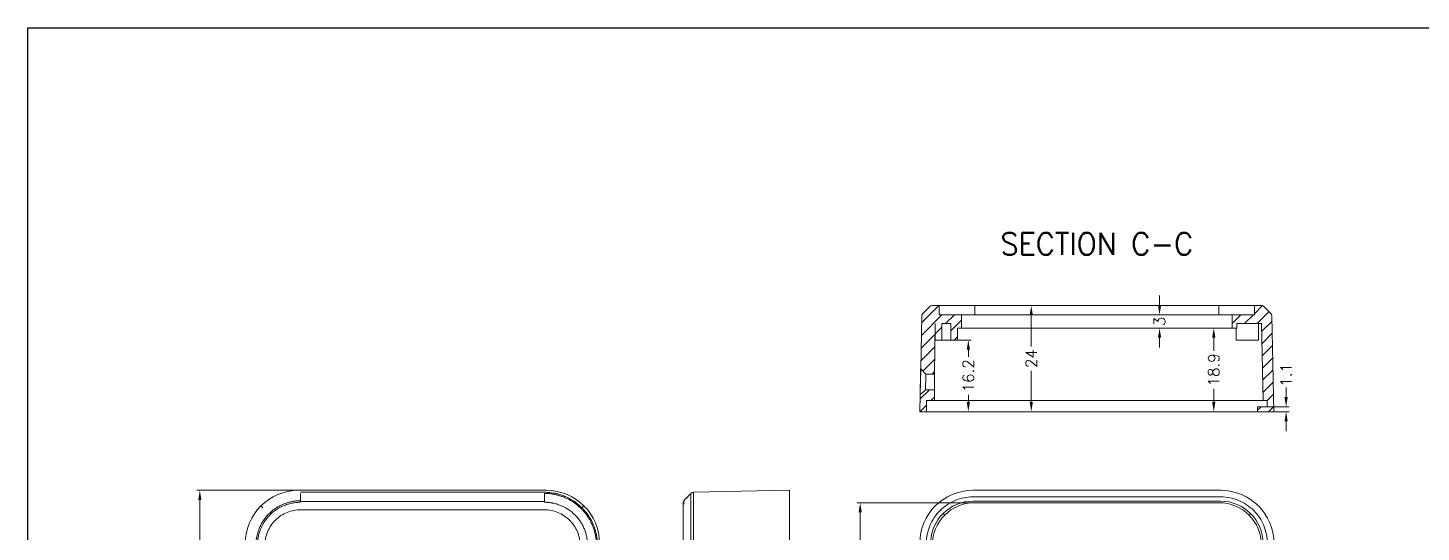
# Model space of a CAD drawing. Header units: millimetres. Extents: x -3370 to -2741, y -99 to 241.
# Drawn here: x -3370.4 to -3055.7, y 126.6 to 240.6 of the extents above; entities that cross this region are included whole.
import ezdxf

# ---------------------------------------------------------------- set-up
doc = ezdxf.new("R2010")
doc.units = ezdxf.units.MM
doc.layers.get('0').update_dxf_attribs({"linetype": 'CONTINUOUS'})
doc.layers.get('Defpoints').update_dxf_attribs({"linetype": 'CONTINUOUS'})
doc.layers.add('5', color=7, linetype='CONTINUOUS', true_color=0xffffff)
doc.styles.add('DEFAULT', font='simplex.shx')
doc.styles.add('ROMANC', font='romanc.shx', dxfattribs={"bigfont": 'gbcbig.shx'})
doc.dimstyles.new('YanXiu', dxfattribs={"dimtxt": 2.5, "dimasz": 2.2, "dimexe": 0.66, "dimexo": 0.66, "dimgap": 0.66, "dimtad": 0, "dimdsep": 46, "dimtxsty": 'ROMANC', "dimcen": 0, "dimclrd": 256, "dimclre": 131, "dimclrt": 42, "dimazin": 2, "dimtfac": 1, "dimtofl": 0, "dimtmove": 0, "dimatfit": 3, "dimfxl": 0, "dimlwd": 5, "dimlwe": 5, "dimarcsym": 0})

# ---------------------------------------------------------------- blocks, each defined once
blk = doc.blocks.new('*D6')
at = {"color": 131, "lineweight": 5}
for p, q in [((-4503.87, 107.24), (-4527.4, 107.24)), ((-4503.98, -22.76), (-4527.4, -22.76))]:
    blk.add_line(p, q, dxfattribs=at)
at = {"lineweight": 5}
for p, q in [((-4526.74, 105.04), (-4526.74, 45.94)), ((-4526.74, -20.56), (-4526.74, 38.55))]:
    blk.add_line(p, q, dxfattribs=at)
for points in [[(-4527.1, 105.04), (-4526.37, 105.04), (-4526.74, 107.24)], [(-4527.1, -20.56), (-4526.37, -20.56), (-4526.74, -22.76)]]:
    blk.add_solid(points)
at = {"layer": 'Defpoints', "color": 0}
for p in [(-4526.74, 107.24), (-4503.21, 107.24), (-4503.32, -22.76)]:
    blk.add_point(p, dxfattribs=at)
at = {"color": 42, "insert": (-4526.74, 42.24), "char_height": 2.5, "attachment_point": 5, "rotation": 90, "style": 'ROMANC'}
blk.add_mtext('130', dxfattribs=at)
blk = doc.blocks.new('*D13')
at = {"lineweight": 5}
for p, q in [((-4281.36, 128.31), (-4281.36, 130.51)), ((-4281.36, 122.81), (-4281.36, 120.61))]:
    blk.add_line(p, q, dxfattribs=at)
at = {"color": 131, "lineweight": 5}
for p, q in [((-4285.72, 126.11), (-4280.7, 126.11)), ((-4285.72, 125.01), (-4280.7, 125.01))]:
    blk.add_line(p, q, dxfattribs=at)
for points in [[(-4281.73, 128.31), (-4281, 128.31), (-4281.36, 126.11)], [(-4281.73, 122.81), (-4281, 122.81), (-4281.36, 125.01)]]:
    blk.add_solid(points)
at = {"layer": 'Defpoints', "color": 0}
for p in [(-4286.38, 126.11), (-4281.36, 126.11), (-4286.38, 125.01)]:
    blk.add_point(p, dxfattribs=at)
at = {"color": 42, "insert": (-4281.36, 133.31), "char_height": 2.5, "attachment_point": 5, "rotation": 90, "style": 'ROMANC'}
blk.add_mtext('1.1', dxfattribs=at)
blk = doc.blocks.new('*D14')
at = {"color": 131, "lineweight": 5}
for p, q in [((-4294.17, 143.91), (-4298.36, 143.91)), ((-4294.29, 125.01), (-4298.36, 125.01))]:
    blk.add_line(p, q, dxfattribs=at)
at = {"lineweight": 5}
for p, q in [((-4297.7, 141.71), (-4297.7, 138.75)), ((-4297.7, 127.21), (-4297.7, 130.17))]:
    blk.add_line(p, q, dxfattribs=at)
for points in [[(-4298.06, 141.71), (-4297.33, 141.71), (-4297.7, 143.91)], [(-4298.06, 127.21), (-4297.33, 127.21), (-4297.7, 125.01)]]:
    blk.add_solid(points)
at = {"layer": 'Defpoints', "color": 0}
for p in [(-4297.7, 143.91), (-4293.51, 143.91), (-4293.63, 125.01)]:
    blk.add_point(p, dxfattribs=at)
at = {"color": 42, "insert": (-4297.7, 134.46), "char_height": 2.5, "attachment_point": 5, "rotation": 90, "style": 'ROMANC'}
blk.add_mtext('18.9', dxfattribs=at)
blk = doc.blocks.new('*D15')
at = {"lineweight": 5}
for p, q in [((-4309.95, 149.11), (-4309.95, 151.31)), ((-4309.95, 141.71), (-4309.95, 139.51))]:
    blk.add_line(p, q, dxfattribs=at)
at = {"color": 131, "lineweight": 5}
for p, q in [((-4303.56, 146.91), (-4310.61, 146.91)), ((-4302.94, 143.91), (-4310.61, 143.91))]:
    blk.add_line(p, q, dxfattribs=at)
for points in [[(-4310.31, 149.11), (-4309.58, 149.11), (-4309.95, 146.91)], [(-4310.31, 141.71), (-4309.58, 141.71), (-4309.95, 143.91)]]:
    blk.add_solid(points)
at = {"layer": 'Defpoints', "color": 0}
for p in [(-4309.95, 146.91), (-4302.9, 146.91), (-4302.28, 143.91)]:
    blk.add_point(p, dxfattribs=at)
at = {"color": 42, "insert": (-4309.95, 145.41), "char_height": 2.5, "attachment_point": 5, "rotation": 90, "style": 'ROMANC'}
blk.add_mtext('3', dxfattribs=at)
blk = doc.blocks.new('*D16')
at = {"color": 131, "lineweight": 5}
for p, q in [((-4336.45, 149.01), (-4339.58, 149.01)), ((-4334.19, 125.01), (-4339.58, 125.01))]:
    blk.add_line(p, q, dxfattribs=at)
at = {"lineweight": 5}
for p, q in [((-4338.92, 146.81), (-4338.92, 139.75)), ((-4338.92, 127.21), (-4338.92, 134.27))]:
    blk.add_line(p, q, dxfattribs=at)
for points in [[(-4339.29, 146.81), (-4338.56, 146.81), (-4338.92, 149.01)], [(-4339.29, 127.21), (-4338.56, 127.21), (-4338.92, 125.01)]]:
    blk.add_solid(points)
at = {"layer": 'Defpoints', "color": 0}
for p in [(-4338.92, 149.01), (-4335.79, 149.01), (-4333.53, 125.01)]:
    blk.add_point(p, dxfattribs=at)
at = {"color": 42, "insert": (-4338.92, 137.01), "char_height": 2.5, "attachment_point": 5, "rotation": 90, "style": 'ROMANC'}
blk.add_mtext('24', dxfattribs=at)
blk = doc.blocks.new('*D4')
at = {"color": 131, "lineweight": 5}
for p, q in [((-4357.45, 141.21), (-4352.48, 141.21)), ((-4356.6, 125.01), (-4352.48, 125.01))]:
    blk.add_line(p, q, dxfattribs=at)
at = {"lineweight": 5}
for p, q in [((-4353.14, 139.01), (-4353.14, 137.4)), ((-4353.14, 127.21), (-4353.14, 128.82))]:
    blk.add_line(p, q, dxfattribs=at)
for points in [[(-4353.51, 139.01), (-4352.77, 139.01), (-4353.14, 141.21)], [(-4353.51, 127.21), (-4352.77, 127.21), (-4353.14, 125.01)]]:
    blk.add_solid(points)
at = {"layer": 'Defpoints', "color": 0}
for p in [(-4358.11, 141.21), (-4357.26, 125.01), (-4353.14, 125.01)]:
    blk.add_point(p, dxfattribs=at)
at = {"color": 42, "insert": (-4353.14, 133.11), "char_height": 2.5, "attachment_point": 5, "rotation": 90, "style": 'ROMANC'}
blk.add_mtext('16.2', dxfattribs=at)
blk = doc.blocks.new('*D30')
at = {"color": 131, "lineweight": 5}
for p, q in [((-4350.36, 104.43), (-4378.23, 104.43)), ((-4351.6, -19.94), (-4378.23, -19.94))]:
    blk.add_line(p, q, dxfattribs=at)
at = {"lineweight": 5}
for p, q in [((-4377.57, 102.23), (-4377.57, 48.92)), ((-4377.57, -17.74), (-4377.57, 35.57))]:
    blk.add_line(p, q, dxfattribs=at)
for points in [[(-4377.93, 102.23), (-4377.2, 102.23), (-4377.57, 104.43)], [(-4377.93, -17.74), (-4377.2, -17.74), (-4377.57, -19.94)]]:
    blk.add_solid(points)
at = {"layer": 'Defpoints', "color": 0}
for p in [(-4377.57, 104.43), (-4349.7, 104.43), (-4350.94, -19.94)]:
    blk.add_point(p, dxfattribs=at)
at = {"color": 42, "insert": (-4377.57, 42.24), "char_height": 2.5, "attachment_point": 5, "rotation": 90, "style": 'ROMANC'}
blk.add_mtext('124.37', dxfattribs=at)

msp = doc.modelspace()

# ---------------------------------------------------------------- linework, layer by layer
at = {"color": 7, "linetype": 'Continuous'}
for p, q in [((-3168.515, 173.941), (-3164.637, 177.819)), ((-3093.338, 175.944), (-3091.487, 177.795)), ((-3092.749, 173.719), (-3090.027, 176.441)), ((-3168.575, 171.066), (-3163.922, 175.719)), ((-3163.108, 173.719), (-3161.108, 175.719)), ((-3161.934, 172.078), (-3159.531, 174.481)), ((-3098.337, 173.76), (-3096.378, 175.719)), ((-3095.563, 173.719), (-3093.563, 175.719)), ((-3091.712, 171.942), (-3089.361, 174.293)), ((-3168.635, 168.192), (-3165.464, 171.363)), ((-3165.434, 171.393), (-3163.934, 172.893)), ((-3163.994, 170.019), (-3163.934, 170.078)), ((-3161.179, 170.019), (-3160.434, 170.764)), ((-3091.654, 169.185), (-3089.303, 171.536)), ((-3168.695, 165.317), (-3165.5, 168.512)), ((-3091.596, 166.428), (-3089.245, 168.78)), ((-3168.211, 162.987), (-3165.537, 165.661)), ((-3091.539, 163.672), (-3089.187, 166.023)), ((-3166.089, 162.295), (-3165.573, 162.81)), ((-3091.481, 160.915), (-3089.13, 163.266)), ((-3168.876, 156.693), (-3166.774, 158.795)), ((-3091.423, 158.158), (-3089.072, 160.51)), ((-3090.449, 156.319), (-3089.014, 157.753)), ((-3168.936, 153.819), (-3167.436, 155.319)), ((-3166.436, 156.319), (-3165.625, 157.13)), ((-3092.632, 154.135), (-3091.849, 154.919)), ((-3090.134, 153.819), (-3088.956, 154.997))]:
    msp.add_line(p, q, dxfattribs=at)
at = {"color": 7}
msp.add_lwpolyline([(-3370.409, 240.59), (-2740.957, 240.59), (-2740.957, -98.595), (-3370.409, -98.595)], close=True, dxfattribs=at)
at = {"layer": '5', "color": 7, "linetype": 'Continuous', "lineweight": 0}
for p, q in [((-3168.242, 176.048), (-3166.579, 177.676)), ((-3164.529, 177.819), (-3166.229, 177.819)), ((-3164.529, 177.819), (-3164.529, 175.719)), ((-3101.386, 177.819), (-3156.484, 177.819)), ((-3156.484, 177.819), (-3156.484, 175.719)), ((-3101.386, 177.819), (-3101.386, 175.719)), ((-3093.338, 175.719), (-3093.338, 177.819)), ((-3091.638, 177.819), (-3093.338, 177.819)), ((-3091.289, 177.676), (-3089.626, 176.048)), ((-3168.482, 175.493), (-3168.733, 163.52)), ((-3165.58, 162.295), (-3165.48, 173.719)), ((-3165.434, 173.719), (-3165.48, 173.719)), ((-3165.434, 173.719), (-3165.434, 170.019)), ((-3159.531, 175.719), (-3164.529, 175.719)), ((-3163.934, 173.719), (-3163.934, 170.019)), ((-3161.934, 173.719), (-3163.934, 173.719)), ((-3161.934, 170.019), (-3161.934, 173.719)), ((-3159.531, 175.719), (-3159.531, 172.719)), ((-3159.531, 175.719), (-3157.531, 175.719)), ((-3157.531, 175.719), (-3100.337, 175.719)), ((-3100.337, 175.719), (-3098.337, 175.719)), ((-3098.337, 172.719), (-3098.337, 175.719)), ((-3093.338, 175.719), (-3098.337, 175.719)), ((-3097.337, 172.719), (-3097.337, 173.719)), ((-3091.749, 173.719), (-3097.337, 173.719)), ((-3092.434, 170.019), (-3092.434, 173.719)), ((-3091.385, 156.319), (-3091.749, 173.719)), ((-3088.932, 153.819), (-3089.386, 175.493)), ((-3165.434, 170.019), (-3163.934, 170.019)), ((-3162.934, 170.019), (-3163.934, 170.019)), ((-3162.934, 170.019), (-3161.934, 170.019)), ((-3161.934, 170.019), (-3160.434, 170.019)), ((-3160.434, 170.019), (-3160.434, 172.719)), ((-3160.434, 172.719), (-3159.531, 172.719)), ((-3157.531, 172.719), (-3159.531, 172.719)), ((-3100.337, 172.719), (-3157.531, 172.719)), ((-3098.337, 172.719), (-3100.337, 172.719)), ((-3098.337, 172.719), (-3097.337, 172.719)), ((-3097.434, 172.719), (-3097.434, 170.019)), ((-3094.934, 170.019), (-3097.434, 170.019)), ((-3094.934, 170.019), (-3092.434, 170.019)), ((-3168.856, 157.62), (-3168.733, 163.52)), ((-3168.733, 163.52), (-3167.533, 162.295)), ((-3165.58, 162.295), (-3167.533, 162.295)), ((-3165.61, 158.795), (-3165.58, 162.295)), ((-3168.856, 157.62), (-3168.936, 153.819)), ((-3168.856, 157.62), (-3167.657, 158.795)), ((-3165.61, 158.795), (-3167.657, 158.795)), ((-3165.632, 156.319), (-3165.61, 158.795)), ((-3167.436, 156.319), (-3165.632, 156.319)), ((-3167.436, 156.319), (-3167.436, 153.819)), ((-3156.885, 156.319), (-3165.632, 156.319)), ((-3156.885, 156.319), (-3100.982, 156.319)), ((-3091.385, 156.319), (-3100.982, 156.319)), ((-3092.632, 154.919), (-3092.632, 153.819)), ((-3092.632, 154.919), (-3090.432, 154.919)), ((-3091.385, 156.319), (-3090.432, 156.319)), ((-3090.432, 154.919), (-3090.432, 156.319)), ((-3167.436, 153.819), (-3168.936, 153.819)), ((-3156.939, 153.819), (-3100.929, 153.819)), ((-3088.932, 153.819), (-3092.632, 153.819)), ((-3309.278, 136.054), (-3253.268, 136.054)), ((-3253.723, 135.6), (-3308.824, 135.6)), ((-3308.823, 135.593), (-3253.724, 135.593)), ((-3308.817, 133.697), (-3308.817, 135.36)), ((-3220.059, 135.6), (-3198.385, 136.054)), ((-3198.385, 124.055), (-3198.385, 136.054)), ((-3100.929, 136.054), (-3156.939, 136.054)), ((-3317.762, 132.54), (-3317.307, 132.086)), ((-3253.729, 133.551), (-3308.818, 133.551)), ((-3244.785, 132.54), (-3245.239, 132.086)), ((-3100.929, 134.554), (-3156.939, 134.554)), ((-3156.885, 133.601), (-3100.982, 133.601)), ((-3156.521, 133.236), (-3101.347, 133.236)), ((-3253.726, 131.647), (-3308.824, 131.647)), ((-3163.308, 130.425), (-3163.672, 130.79)), ((-3094.56, 130.425), (-3094.195, 130.79))]:
    msp.add_line(p, q, dxfattribs=at)
for centre, radius, start, end in [((-3166.229, 177.319), 0.5, 89.99989, 134.40011), ((-3091.638, 177.319), 0.5, 45.59987, 89.99992), ((-3167.682, 175.476), 0.8, 134.39961, 178.79882), ((-3090.186, 175.476), 0.8, 1.20115, 45.60045)]:
    msp.add_arc(centre, radius, start, end, dxfattribs=at)
for centre, major_axis, start_param, end_param in [((-3309.273, 124.051), (8.489, -8.489), 2.3564138, 3.9268447), ((-3253.274, 124.051), (-8.489, -8.489), 2.3563406, 3.9267715)]:
    msp.add_ellipse(centre, major_axis=major_axis, ratio=0.9995615, start_param=start_param, end_param=end_param, dxfattribs=at)
at = {"layer": '5', "color": 7, "linetype": 'Continuous', "lineweight": 0, "extrusion": (0, 0, -1)}
for centre, major_axis, start_param, end_param in [((-3156.933, 124.051), (8.489, -8.489), 2.3563406, 3.9267715), ((-3100.934, 124.051), (-8.489, -8.489), 2.3564138, 3.9268447), ((-3156.881, 123.999), (6.791, -6.791), 2.3564138, 3.9267715), ((-3156.517, 123.634), (6.791, -6.791), 2.3564138, 3.9267715), ((-3101.351, 123.634), (-6.791, -6.791), 2.3564138, 3.9267715), ((-3100.987, 123.999), (-6.791, -6.791), 2.3564138, 3.9267715)]:
    msp.add_ellipse(centre, major_axis=major_axis, ratio=0.9995615, start_param=start_param, end_param=end_param, dxfattribs=at)
at = {"layer": '5', "color": 7, "linetype": 'Continuous', "lineweight": 0}
for points, degree in [([(-3166.569, 177.686), (-3168.252, 176.038)], 1), ([(-3092.61, 153.819), (-3092.886, 153.819), (-3093.186, 153.819), (-3093.506, 153.819)], 3), ([(-3253.729, 135.36), (-3253.729, 134.805), (-3253.729, 134.251), (-3253.73, 133.697)], 3), ([(-3220.604, 135.37), (-3222.252, 133.687)], 1), ([(-3220.614, 135.36), (-3221.156, 134.805), (-3221.699, 134.251), (-3222.242, 133.697)], 3), ([(-3220.614, 135.36), (-3220.469, 135.507), (-3220.265, 135.595), (-3220.059, 135.6)], 3), ([(-3253.729, 133.347), (-3253.729, 133.476), (-3253.729, 133.605), (-3253.73, 133.697)], 3), ([(-3222.385, 133.347), (-3222.385, 133.379), (-3222.381, 133.412), (-3222.375, 133.443)], 3), ([(-3222.384, 133.125), (-3222.384, 132.938), (-3222.348, 132.367)], 2), ([(-3222.37, 133.454), (-3222.373, 133.455), (-3222.375, 133.442)], 2), ([(-3222.241, 133.502), (-3222.348, 133.168)], 1)]:
    msp.add_open_spline(points, degree=degree, dxfattribs=at)
for points, knots in [([(-3164.604, 177.819), (-3164.781, 177.819), (-3165.108, 177.819), (-3165.516, 177.819), (-3165.761, 177.819), (-3165.874, 177.819), (-3165.899, 177.819)], [0, 0, 0, 0, 0.3032037, 0.607966, 0.9095442, 1, 1, 1, 1]), ([(-3164.529, 177.819), (-3164.532, 177.819), (-3164.432, 177.819), (-3163.976, 177.819), (-3163.219, 177.819), (-3162.197, 177.819), (-3160.94, 177.819), (-3159.513, 177.819), (-3158.007, 177.819), (-3156.982, 177.819), (-3156.484, 177.819)], [0, 0, 0, 0, 0.1218893, 0.2466068, 0.3735707, 0.5017614, 0.6297124, 0.755967, 0.8795716, 1, 1, 1, 1]), ([(-3101.386, 177.819), (-3100.88, 177.819), (-3099.844, 177.819), (-3098.326, 177.819), (-3096.895, 177.819), (-3095.641, 177.819), (-3094.626, 177.819), (-3093.88, 177.819), (-3093.433, 177.819), (-3093.335, 177.819), (-3093.338, 177.819)], [0, 0, 0, 0, 0.1218893, 0.2466068, 0.3735707, 0.5017614, 0.6297124, 0.755967, 0.8795716, 1, 1, 1, 1]), ([(-3091.808, 177.819), (-3091.81, 177.819), (-3091.872, 177.819), (-3092.028, 177.819), (-3092.314, 177.819), (-3092.708, 177.819), (-3093.024, 177.819), (-3093.252, 177.819)], [0, 0, 0, 0, 0.0105435, 0.25236, 0.5052277, 0.6776261, 1, 1, 1, 1]), ([(-3168.855, 157.678), (-3168.855, 157.69), (-3168.853, 157.764), (-3168.849, 157.986), (-3168.839, 158.461), (-3168.826, 159.08), (-3168.811, 159.801), (-3168.795, 160.575), (-3168.778, 161.348), (-3168.763, 162.068), (-3168.75, 162.685), (-3168.74, 163.159), (-3168.736, 163.385), (-3168.734, 163.458), (-3168.734, 163.471)], [0, 0, 0, 0, 0.0227893, 0.1177933, 0.2127972, 0.3078011, 0.4028051, 0.497809, 0.5928129, 0.6878169, 0.7828208, 0.8778247, 0.9728286, 1, 1, 1, 1]), ([(-3167.657, 158.795), (-3167.656, 158.795), (-3167.656, 158.806), (-3167.655, 158.851), (-3167.654, 158.884), (-3167.651, 158.972), (-3167.649, 159.026), (-3167.644, 159.153), (-3167.641, 159.227), (-3167.633, 159.469), (-3167.626, 159.664), (-3167.611, 160.085), (-3167.603, 160.316), (-3167.591, 160.658), (-3167.587, 160.774), (-3167.579, 160.998), (-3167.575, 161.107), (-3167.568, 161.319), (-3167.564, 161.422), (-3167.557, 161.611), (-3167.554, 161.7), (-3167.548, 161.863), (-3167.546, 161.936), (-3167.541, 162.063), (-3167.54, 162.117), (-3167.537, 162.205), (-3167.535, 162.239), (-3167.533, 162.283), (-3167.532, 162.295), (-3167.533, 162.295)], [0, 0, 0, 0, 0.0625, 0.0625, 0.125, 0.125, 0.1875, 0.1875, 0.25, 0.25, 0.375, 0.375, 0.5, 0.5, 0.5625, 0.5625, 0.625, 0.625, 0.6875, 0.6875, 0.75, 0.75, 0.8125, 0.8125, 0.875, 0.875, 0.9375, 0.9375, 1, 1, 1, 1]), ([(-3164.362, 153.819), (-3164.846, 153.819), (-3165.724, 153.819), (-3166.7, 153.819), (-3167.301, 153.819), (-3167.436, 153.819), (-3167.436, 153.819)], [0, 0, 0, 0, 0.2499622, 0.4999552, 0.7499563, 1, 1, 1, 1]), ([(-3156.939, 153.819), (-3157.624, 153.819), (-3159.001, 153.819), (-3160.982, 153.819), (-3162.808, 153.819), (-3163.877, 153.819), (-3164.362, 153.819)], [0, 0, 0, 0, 0.2500435, 0.5000446, 0.7500377, 1, 1, 1, 1]), ([(-3093.506, 153.819), (-3093.991, 153.819), (-3095.06, 153.819), (-3096.886, 153.819), (-3098.867, 153.819), (-3100.244, 153.819), (-3100.929, 153.819)], [0, 0, 0, 0, 0.2499623, 0.4999554, 0.7499565, 1, 1, 1, 1]), ([(-3253.729, 135.359), (-3253.615, 135.358), (-3253.39, 135.355), (-3253.053, 135.338), (-3252.718, 135.313), (-3252.385, 135.278), (-3252.055, 135.235), (-3251.728, 135.182), (-3251.403, 135.12), (-3251.082, 135.05), (-3250.763, 134.971), (-3250.447, 134.883), (-3250.134, 134.787), (-3249.825, 134.682), (-3249.519, 134.57), (-3248.835, 134.296), (-3247.806, 133.788), (-3246.515, 132.922), (-3245.546, 132.077), (-3244.671, 131.13), (-3243.939, 130.158), (-3243.29, 129.035), (-3242.92, 128.224), (-3242.709, 127.681), (-3242.576, 127.305), (-3242.446, 126.891), (-3242.323, 126.436), (-3242.209, 125.942), (-3242.111, 125.409), (-3242.033, 124.837), (-3241.978, 124.228), (-3241.97, 123.81), (-3241.965, 123.596)], [0, 0, 0, 0, 0.0183832, 0.0366664, 0.054857, 0.0729624, 0.0909896, 0.1089454, 0.1268365, 0.1446709, 0.162458, 0.1802076, 0.1979276, 0.2156169, 0.2332702, 0.2508821, 0.3353204, 0.4192443, 0.5029035, 0.5434711, 0.6286299, 0.7000871, 0.7537025, 0.7733084, 0.7948674, 0.8183946, 0.8439009, 0.8713687, 0.9007625, 0.932038, 0.9651403, 1, 1, 1, 1]), ([(-3241.725, 123.602), (-3241.726, 123.712), (-3241.728, 123.94), (-3241.744, 124.299), (-3241.773, 124.687), (-3241.819, 125.106), (-3241.884, 125.553), (-3241.972, 126.027), (-3242.085, 126.527), (-3242.228, 127.05), (-3242.405, 127.595), (-3242.729, 128.451), (-3243.28, 129.576), (-3244.151, 130.89), (-3245.013, 131.883), (-3245.97, 132.785), (-3246.94, 133.532), (-3248.072, 134.208), (-3249.093, 134.686), (-3250.033, 135.032), (-3250.918, 135.279), (-3251.731, 135.443), (-3252.467, 135.541), (-3253.123, 135.592), (-3253.532, 135.597), (-3253.723, 135.6)], [0, 0, 0, 0, 0.0173995, 0.0364387, 0.0571221, 0.0794511, 0.1034227, 0.1290287, 0.1562514, 0.1850595, 0.2154219, 0.2473408, 0.3307863, 0.4143018, 0.4976693, 0.539626, 0.6234861, 0.6920911, 0.7492328, 0.8027534, 0.8514119, 0.8953576, 0.9347449, 0.9696249, 1, 1, 1, 1]), ([(-3220.613, 135.359), (-3220.614, 135.358), (-3220.615, 135.355), (-3220.616, 135.338), (-3220.618, 135.313), (-3220.619, 135.278), (-3220.621, 135.235), (-3220.623, 135.182), (-3220.624, 135.12), (-3220.626, 135.05), (-3220.627, 134.971), (-3220.628, 134.883), (-3220.629, 134.787), (-3220.63, 134.682), (-3220.63, 134.57), (-3220.631, 134.296), (-3220.631, 133.788), (-3220.634, 132.922), (-3220.628, 132.077), (-3220.629, 131.13), (-3220.631, 130.158), (-3220.631, 129.035), (-3220.632, 128.224), (-3220.631, 127.681), (-3220.63, 127.305), (-3220.628, 126.891), (-3220.626, 126.436), (-3220.624, 125.942), (-3220.621, 125.409), (-3220.618, 124.837), (-3220.615, 124.228), (-3220.614, 123.81), (-3220.613, 123.596)], [0, 0, 0, 0, 0.0183832, 0.0366664, 0.054857, 0.0729624, 0.0909896, 0.1089454, 0.1268365, 0.1446709, 0.162458, 0.1802076, 0.1979276, 0.2156169, 0.2332702, 0.2508821, 0.3353204, 0.4192443, 0.5029035, 0.5434711, 0.6286299, 0.7000871, 0.7537025, 0.7733084, 0.7948674, 0.8183946, 0.8439009, 0.8713687, 0.9007625, 0.932038, 0.9651403, 1, 1, 1, 1]), ([(-3220.059, 123.602), (-3220.06, 123.712), (-3220.061, 123.94), (-3220.063, 124.299), (-3220.066, 124.687), (-3220.068, 125.106), (-3220.07, 125.553), (-3220.073, 126.027), (-3220.075, 126.527), (-3220.076, 127.05), (-3220.078, 127.595), (-3220.079, 128.451), (-3220.08, 129.576), (-3220.083, 130.89), (-3220.078, 131.883), (-3220.079, 132.785), (-3220.079, 133.532), (-3220.079, 134.208), (-3220.079, 134.686), (-3220.077, 135.032), (-3220.074, 135.279), (-3220.071, 135.443), (-3220.067, 135.541), (-3220.063, 135.592), (-3220.06, 135.597), (-3220.059, 135.6)], [0, 0, 0, 0, 0.0173995, 0.0364387, 0.0571221, 0.0794511, 0.1034227, 0.1290287, 0.1562514, 0.1850595, 0.2154219, 0.2473408, 0.3307863, 0.4143018, 0.4976693, 0.539626, 0.6234861, 0.6920911, 0.7492328, 0.8027534, 0.8514119, 0.8953576, 0.9347449, 0.9696249, 1, 1, 1, 1]), ([(-3308.817, 133.697), (-3308.921, 133.696), (-3309.132, 133.695), (-3309.451, 133.679), (-3309.775, 133.654), (-3310.105, 133.616), (-3310.439, 133.566), (-3310.779, 133.504), (-3311.122, 133.428), (-3311.468, 133.339), (-3311.817, 133.236), (-3312.169, 133.119), (-3312.522, 132.986), (-3312.876, 132.838), (-3313.23, 132.675), (-3313.583, 132.495), (-3313.934, 132.299), (-3314.282, 132.086), (-3314.627, 131.856), (-3314.967, 131.608), (-3315.301, 131.343), (-3315.628, 131.059), (-3316.312, 130.41), (-3317.18, 129.348), (-3317.999, 127.866), (-3318.493, 126.537), (-3318.757, 125.428), (-3318.874, 124.574), (-3318.913, 123.992), (-3318.917, 123.697), (-3318.918, 123.595)], [0, 0, 0, 0, 0.0197259, 0.0398509, 0.0603782, 0.0813103, 0.1026491, 0.1243963, 0.1465525, 0.1691179, 0.1920919, 0.2154732, 0.2392599, 0.2634493, 0.2880382, 0.3130228, 0.3383988, 0.3641619, 0.3903079, 0.4168338, 0.4437385, 0.4710226, 0.4986889, 0.6222271, 0.7286737, 0.8178935, 0.8897041, 0.9440203, 0.9807983, 1, 1, 1, 1]), ([(-3318.569, 123.596), (-3318.568, 123.689), (-3318.568, 123.875), (-3318.556, 124.15), (-3318.537, 124.42), (-3318.511, 124.685), (-3318.478, 124.944), (-3318.438, 125.198), (-3318.352, 125.671), (-3318.179, 126.372), (-3317.893, 127.184), (-3317.494, 128.072), (-3316.846, 129.206), (-3315.744, 130.559), (-3314.216, 131.792), (-3312.777, 132.543), (-3311.572, 132.964), (-3310.808, 133.151), (-3310.193, 133.255), (-3309.736, 133.31), (-3309.277, 133.343), (-3308.971, 133.346), (-3308.819, 133.347)], [0, 0, 0, 0, 0.0183158, 0.0363225, 0.0540211, 0.0714123, 0.0884962, 0.1052728, 0.1217417, 0.1827708, 0.2465889, 0.2900985, 0.3736737, 0.501848, 0.6297827, 0.7560211, 0.81793, 0.8797531, 0.9099202, 0.9400806, 0.9700668, 1, 1, 1, 1]), ([(-3253.729, 133.347), (-3253.629, 133.346), (-3253.432, 133.345), (-3253.143, 133.332), (-3252.867, 133.312), (-3252.602, 133.284), (-3252.35, 133.251), (-3252.11, 133.214), (-3251.658, 133.131), (-3250.967, 132.961), (-3250.164, 132.68), (-3249.273, 132.283), (-3248.146, 131.643), (-3246.794, 130.549), (-3245.762, 129.281), (-3245.101, 128.166), (-3244.692, 127.291), (-3244.372, 126.387), (-3244.183, 125.628), (-3244.077, 125.022), (-3244.021, 124.568), (-3243.984, 124.09), (-3243.98, 123.763), (-3243.978, 123.596)], [0, 0, 0, 0, 0.0196388, 0.0385189, 0.0566416, 0.0740075, 0.0906166, 0.106469, 0.1215645, 0.1808195, 0.2457151, 0.2879592, 0.3718568, 0.4991458, 0.6265081, 0.6898985, 0.7529542, 0.8153511, 0.8776129, 0.9060148, 0.9358895, 0.9672237, 1, 1, 1, 1]), ([(-3222.385, 133.347), (-3222.385, 133.346), (-3222.385, 133.345), (-3222.385, 133.332), (-3222.385, 133.312), (-3222.385, 133.284), (-3222.385, 133.251), (-3222.385, 133.214), (-3222.385, 133.179), (-3222.385, 133.158), (-3222.385, 133.151)], [0, 0, 0, 0, 0.1536048, 0.3012757, 0.4430223, 0.5788492, 0.7087578, 0.8327473, 0.9508162, 1, 1, 1, 1]), ([(-3222.385, 132.654), (-3222.385, 132.645), (-3222.385, 132.555), (-3222.385, 132.283), (-3222.385, 131.643), (-3222.385, 130.549), (-3222.385, 129.281), (-3222.385, 128.166), (-3222.385, 127.291), (-3222.385, 126.387), (-3222.385, 125.628), (-3222.385, 125.022), (-3222.385, 124.568), (-3222.385, 124.09), (-3222.385, 123.763), (-3222.385, 123.596)], [0, 0, 0, 0, 0.0062223, 0.0618793, 0.1724152, 0.3401198, 0.5079208, 0.5914382, 0.6745147, 0.7567232, 0.8387538, 0.8761736, 0.9155338, 0.9568169, 1, 1, 1, 1]), ([(-3222.242, 133.697), (-3222.242, 133.696), (-3222.242, 133.695), (-3222.242, 133.679), (-3222.243, 133.654), (-3222.243, 133.616), (-3222.243, 133.579), (-3222.243, 133.555), (-3222.243, 133.55)], [0, 0, 0, 0, 0.1827102, 0.3691177, 0.5592506, 0.7531328, 0.9507832, 1, 1, 1, 1]), ([(-3222.243, 132.906), (-3222.243, 132.907), (-3222.243, 132.908), (-3222.243, 133.415), (-3222.242, 133.689), (-3222.242, 133.697)], [0, 0, 0, 0, 0.0024936, 0.0024936, 1, 1, 1, 1]), ([(-3164.362, 131.479), (-3163.877, 131.964), (-3162.808, 132.842), (-3160.982, 133.817), (-3159.001, 134.418), (-3157.624, 134.554), (-3156.939, 134.554)], [0, 0, 0, 0, 0.2499623, 0.4999554, 0.7499565, 1, 1, 1, 1]), ([(-3100.929, 134.554), (-3100.244, 134.554), (-3098.867, 134.418), (-3096.886, 133.817), (-3095.06, 132.842), (-3093.991, 131.964), (-3093.506, 131.479)], [0, 0, 0, 0, 0.2500435, 0.5000446, 0.7500377, 1, 1, 1, 1]), ([(-3316.869, 123.6), (-3316.871, 124.105), (-3316.771, 125.141), (-3316.315, 126.659), (-3315.559, 128.091), (-3314.536, 129.345), (-3313.279, 130.359), (-3311.853, 131.105), (-3310.346, 131.552), (-3309.322, 131.65), (-3308.824, 131.647)], [0, 0, 0, 0, 0.1218893, 0.2466068, 0.3735707, 0.5017614, 0.6297124, 0.755967, 0.8795716, 1, 1, 1, 1]), ([(-3253.726, 131.647), (-3253.22, 131.649), (-3252.187, 131.55), (-3250.677, 131.097), (-3249.253, 130.348), (-3248.003, 129.336), (-3246.986, 128.089), (-3246.233, 126.663), (-3245.776, 125.148), (-3245.676, 124.109), (-3245.678, 123.599)], [0, 0, 0, 0, 0.1217023, 0.2457662, 0.371833, 0.4991804, 0.6266011, 0.7529534, 0.8775254, 1, 1, 1, 1]), ([(-3167.436, 124.054), (-3167.436, 124.74), (-3167.301, 126.117), (-3166.7, 128.099), (-3165.724, 129.925), (-3164.846, 130.995), (-3164.362, 131.479)], [0, 0, 0, 0, 0.2500437, 0.5000448, 0.7500378, 1, 1, 1, 1]), ([(-3093.506, 131.479), (-3093.021, 130.995), (-3092.143, 129.925), (-3091.168, 128.099), (-3090.567, 126.117), (-3090.432, 124.74), (-3090.432, 124.054)], [0, 0, 0, 0, 0.2499622, 0.4999552, 0.7499563, 1, 1, 1, 1])]:
    msp.add_open_spline(points, degree=3, knots=knots, dxfattribs=at)

# ---------------------------------------------------------------- texts
at = {"layer": '5', "color": 7, "linetype": 'Continuous', "lineweight": 0, "insert": (-3128.934, 189.265), "char_height": 4.97512, "attachment_point": 8, "line_spacing_factor": 0.903614, "style": 'DEFAULT'}
msp.add_mtext('\\W00.962;SECTION \\H5.00;C-C\\H5.00; ', dxfattribs=at)

# ---------------------------------------------------------------- dimensions: what is measured, and where the dimension line sits
for base, p1, p2, picture, middle in [((-3114.774, 175.719), (-3107.111, 172.719), (-3107.724, 175.719), '*D15', (-3114.774, 174.219)), ((-3143.75, 177.819), (-3138.357, 153.819), (-3140.612, 177.819), '*D16', (-3143.75, 165.819)), ((-3102.524, 172.719), (-3098.451, 153.819), (-3098.337, 172.719), '*D14', (-3102.524, 163.269)), ((-3086.19, 154.919), (-3091.211, 153.819), (-3091.211, 154.919), '*D13', (-3086.19, 162.122)), ((-3331.563, 136.054), (-3308.147, 6.053), (-3308.041, 136.054), '*D6', (-3331.563, 71.053))]:
    dim = msp.add_linear_dim(base=base, p1=p1, p2=p2, angle=90, dimstyle='YanXiu')
    dim.commit()
    dim.dimension.update_dxf_attribs({"geometry": picture, "text_midpoint": middle, "insert": (1195.174, 28.81)})
at = {"color": 1}
for base, p1, p2, picture, middle in [((-3157.965, 153.819), (-3162.934, 170.019), (-3162.082, 153.819), '*D4', (-3157.965, 161.919)), ((-3182.392, 133.236), (-3155.763, 8.87), (-3154.529, 133.236), '*D30', (-3182.392, 71.053))]:
    dim = msp.add_linear_dim(base=base, p1=p1, p2=p2, angle=90, dimstyle='YanXiu', dxfattribs=at)
    dim.commit()
    dim.dimension.update_dxf_attribs({"geometry": picture, "text_midpoint": middle, "insert": (1195.174, 28.81)})

doc.saveas('drawing.dxf')
